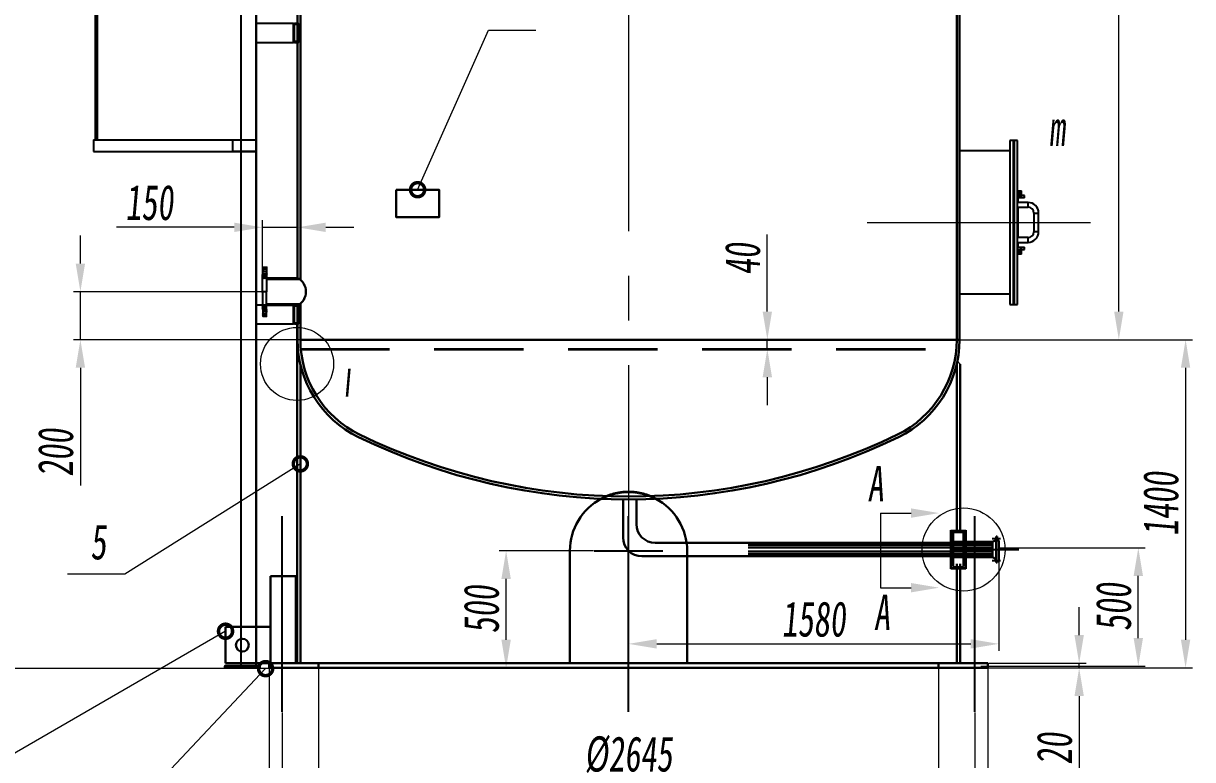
# Model space of a CAD drawing. Header units: millimetres. Extents: x 192832 to 204593, y 6413 to 23065.
# Drawn here: x 195444 to 200432, y 11967 to 15106 of the extents above; entities that cross this region are included whole.
import ezdxf

# ---------------------------------------------------------------- set-up
doc = ezdxf.new("R2010")
doc.units = ezdxf.units.MM
doc.header["$LTSCALE"] = 30
for name, pattern in [('CENTER', [50.8, 31.75, -6.35, 6.35, -6.35]), ('DASHED', [19.05, 12.7, -6.35]), ('DIVIDE2', [15.875, 6.35, -3.175, 0, -3.175, 0, -3.175])]:
    doc.linetypes.add(name, pattern=pattern)
doc.layers.get('0').update_dxf_attribs({"color": 8, "linetype": 'DIVIDE2', "lineweight": 20})
doc.layers.add('1轮廓实线层', color=7, linetype='Continuous')
doc.layers.add('3中心线层', color=1, linetype='CENTER')
for name, color, linetype, lineweight in [('4虚线层', 6, 'DASHED', 35), ('5剖面线层', 2, 'Continuous', 35), ('7标注层', 4, 'Continuous', 35), ('中心线', 1, 'CENTER', 15), ('实线', 7, 'Continuous', 30), ('标注', 3, 'Continuous', 15)]:
    doc.layers.add(name, color=color, linetype=linetype, lineweight=lineweight)
doc.styles.add('FANGSONG', font='', dxfattribs={"width": 0.67, "oblique": 5})
doc.styles.add('HC_TEXTSTYLE', font='isocp', dxfattribs={"width": 0.667, "bigfont": 'hzfs'})
doc.styles.get('FANGSONG').set_extended_font_data('SimSun')
doc.dimstyles.new('25', dxfattribs={"dimtxt": 150, "dimasz": 120, "dimexe": 30, "dimexo": 3, "dimgap": 30, "dimtad": 1, "dimdec": 0, "dimdsep": 46, "dimtxsty": 'FANGSONG', "dimcen": 35, "dimclrd": 256, "dimclre": 256, "dimclrt": 256, "dimadec": 1, "dimazin": 2, "dimtfac": 1, "dimtdec": 0, "dimtmove": 0, "dimatfit": 3, "dimldrblk": 'DOTSMALL', "dimfxl": 0, "dimlwd": 9, "dimlwe": 9, "dimarcsym": 0})
pattern_1 = [(315, (196463.51, 13961.922), (2.32754, 2.32754), [])]
pattern_2 = [(45, (196463.51, 13961.922), (-2.32754, 2.32754), [])]

# ---------------------------------------------------------------- blocks, each defined once
blk = doc.blocks.new('rtyrg')
at = {"layer": '1轮廓实线层'}
for p, q in [((177175, 12455.5), (177175, 11805.5)), ((177185, 11805.5), (177185, 12455.5)), ((177797.9, 9553.6), (177797.9, 12405)), ((177798.4, 9553.6), (177798.4, 12405)), ((177862.4, 9553.6), (177862.4, 12405)), ((177862.9, 9553.6), (177862.9, 12405)), ((178020.7, 12301.4), (177862.9, 12301.4)), ((178022.9, 12298.4), (178019.9, 12298.4)), ((178019.9, 12298.4), (178019.9, 12224.4)), ((178022.9, 12298.4), (178025.9, 12298.4)), ((178022.9, 12298.4), (178022.9, 12224.4)), ((178025.9, 12301.4), (178025.9, 12298.4)), ((178039.9, 12301.4), (178025.9, 12301.4)), ((178025.9, 12224.4), (178025.9, 12298.4)), ((178025.9, 12298.4), (178039.9, 12298.4)), ((178039.9, 12298.4), (178039.9, 12301.4)), ((178039.9, 12298.4), (178039.9, 12224.4)), ((178039.9, 12298.4), (178042.9, 12298.4)), ((178042.9, 12298.4), (178042.9, 12224.4)), ((177862.9, 12221.4), (178020.7, 12221.4)), ((178019.9, 12224.4), (178022.9, 12224.4)), ((178025.9, 12224.4), (178022.9, 12224.4)), ((178025.9, 12224.4), (178025.9, 12221.4)), ((178039.9, 12224.4), (178025.9, 12224.4)), ((178025.9, 12221.4), (178039.9, 12221.4)), ((178042.9, 12224.4), (178039.9, 12224.4)), ((178039.9, 12221.4), (178039.9, 12224.4)), ((177167.9, 11805.5), (177167.9, 11755.5)), ((177167.9, 11805.5), (177762.9, 11805.5)), ((177762.9, 11756), (177762.9, 11805.5)), ((177762.9, 11805.5), (177862.4, 11805.5)), ((177862.4, 11805.5), (177862.4, 11756)), ((177862.9, 11756), (177862.9, 11805)), ((177167.9, 11755.5), (177763.4, 11755.5)), ((177862.4, 11756), (177762.9, 11756)), ((177763.4, 11755.5), (177862.4, 11755.5)), ((177798.4, 11755), (177797.9, 11755)), ((177798.4, 11755.5), (177798.4, 11755)), ((177862.4, 11755), (177798.4, 11755)), ((177862.4, 11756), (177862.4, 11755.5)), ((177862.4, 11756), (177862.9, 11756)), ((177862.4, 11755.5), (177862.4, 11755)), ((177862.4, 11755), (177862.9, 11755)), ((177862.9, 11101.4), (177863.4, 11101.4)), ((177863.4, 11021.4), (177863.4, 11101.4)), ((178020.7, 11101.4), (177863.4, 11101.4)), ((178022.9, 11098.4), (178019.9, 11098.4)), ((178019.9, 11098.4), (178019.9, 11024.4)), ((178022.9, 11098.4), (178025.9, 11098.4)), ((178022.9, 11098.4), (178022.9, 11024.4)), ((178025.9, 11101.4), (178025.9, 11098.4)), ((178039.9, 11101.4), (178025.9, 11101.4)), ((178025.9, 11024.4), (178025.9, 11098.4)), ((178025.9, 11098.4), (178039.9, 11098.4)), ((178039.9, 11098.4), (178039.9, 11101.4)), ((178039.9, 11098.4), (178042.9, 11098.4)), ((178039.9, 11098.4), (178039.9, 11024.4)), ((178042.9, 11098.4), (178042.9, 11024.4)), ((178019.9, 11024.4), (178022.9, 11024.4)), ((178025.9, 11024.4), (178022.9, 11024.4)), ((178025.9, 11024.4), (178025.9, 11021.4)), ((178039.9, 11024.4), (178025.9, 11024.4)), ((178042.9, 11024.4), (178039.9, 11024.4)), ((178039.9, 11021.4), (178039.9, 11024.4)), ((177863.4, 11021.4), (177862.9, 11021.4)), ((177863.4, 11021.4), (178020.7, 11021.4)), ((178025.9, 11021.4), (178039.9, 11021.4)), ((177727.9, 9555.6), (177727.9, 9561.6)), ((177727.9, 9561.6), (177729.9, 9561.6)), ((177727.9, 9555.6), (177729.9, 9555.6)), ((177729.9, 9563.6), (177875.9, 9563.6)), ((177729.9, 9563.6), (177729.9, 9561.6)), ((177729.9, 9561.6), (177875.9, 9561.6)), ((177729.9, 9561.6), (177729.9, 9555.6)), ((177729.9, 9555.6), (177875.9, 9555.6)), ((177729.9, 9555.6), (177729.9, 9553.6)), ((177729.9, 9553.6), (177875.9, 9553.6)), ((177797.9, 9564.1), (177798.4, 9564.1)), ((177798.4, 9564.1), (177862.4, 9564.1)), ((177798.4, 9564.1), (177798.4, 9563.6)), ((177862.4, 9564.1), (177862.4, 9563.6)), ((177862.4, 9564.1), (177862.9, 9564.1)), ((177875.9, 9561.6), (177875.9, 9563.6)), ((177875.9, 9555.6), (177875.9, 9561.6)), ((177875.9, 9561.6), (177877.9, 9561.6)), ((177875.9, 9555.6), (177877.9, 9555.6)), ((177875.9, 9553.6), (177875.9, 9555.6)), ((177877.9, 9561.6), (177877.9, 9555.6))]:
    blk.add_line(p, q, dxfattribs=at)
for centre, radius, start, end in [((178025.9, 12298.4), 3, 90, 180), ((178039.9, 12298.4), 3, 0, 90), ((178025.9, 12224.4), 3, 180, 270), ((178039.9, 12224.4), 3, 270, 0), ((177862.4, 11805), 0.5, 0, 90), ((177862.4, 11756), 0.5, 270, 0), ((178025.9, 11098.4), 3, 90, 180), ((178039.9, 11098.4), 3, 0, 90), ((178025.9, 11024.4), 3, 180, 270), ((178039.9, 11024.4), 3, 270, 0), ((177729.9, 9561.6), 2, 90, 180), ((177729.9, 9555.6), 2, 180, 270), ((177797.4, 9564.1), 0.5, 270, 0), ((177863.4, 9564.1), 0.5, 180, 270), ((177875.9, 9561.6), 2, 0, 90), ((177875.9, 9555.6), 2, 270, 0)]:
    blk.add_arc(centre, radius, start, end, dxfattribs=at)
for points in [[(178020.7, 12301.4), (178020.2, 12300.5), (178019.9, 12299.4), (178019.9, 12298.4)], [(178019.9, 12224.4), (178019.9, 12223.3), (178020.2, 12222.3), (178020.7, 12221.4)], [(177862.9, 11755), (177862.9, 11755.6), (177862.9, 11756), (177862.9, 11756)], [(178020.7, 11101.4), (178020.2, 11100.5), (178019.9, 11099.4), (178019.9, 11098.4)]]:
    blk.add_open_spline(points, degree=3, dxfattribs=at)
for points, knots in [([(178020.7, 12301.4), (178020.8, 12301.4), (178020.9, 12301.4), (178021.1, 12301.4), (178021.3, 12301.4), (178021.5, 12301.4), (178021.7, 12301.4), (178021.9, 12301.4), (178022, 12301.4), (178022.2, 12301.4), (178022.6, 12301.4), (178023.1, 12301.4), (178023.8, 12301.4), (178024.4, 12301.4), (178024.9, 12301.4), (178025.4, 12301.4), (178025.7, 12301.4), (178025.9, 12301.4)], [0, 0, 0, 0, 0.032206, 0.064234, 0.096071, 0.127707, 0.15913, 0.190329, 0.221295, 0.252019, 0.282496, 0.412088, 0.542516, 0.656119, 0.778473, 0.890171, 1, 1, 1, 1]), ([(178025.9, 12221.4), (178025.7, 12221.4), (178025.4, 12221.4), (178024.9, 12221.4), (178024.4, 12221.4), (178023.8, 12221.4), (178023.1, 12221.4), (178022.5, 12221.4), (178022.1, 12221.4), (178021.7, 12221.4), (178021.4, 12221.4), (178021, 12221.4), (178020.8, 12221.4), (178020.7, 12221.4)], [0, 0, 0, 0, 0.109834, 0.221538, 0.343891, 0.457505, 0.587933, 0.717538, 0.772568, 0.828385, 0.884937, 0.942164, 1, 1, 1, 1]), ([(177762.9, 11756), (177762.9, 11755.9), (177762.9, 11755.9), (177763, 11755.7), (177763, 11755.7), (177763.2, 11755.6), (177763.3, 11755.5), (177763.4, 11755.5)], [0, 0, 0, 0, 0.25, 0.25, 0.5, 0.5, 1, 1, 1, 1]), ([(177797.9, 11755), (177797.9, 11755.1), (177797.9, 11755.1), (177797.9, 11755.2), (177797.8, 11755.3), (177797.8, 11755.4), (177797.7, 11755.5), (177797.6, 11755.5), (177797.6, 11755.5), (177797.5, 11755.5)], [0, 0, 0, 0, 0.1311763, 0.225308, 0.4657261, 0.5991569, 0.7294623, 0.8600787, 1, 1, 1, 1]), ([(178020.7, 11101.4), (178020.8, 11101.4), (178020.9, 11101.4), (178021.1, 11101.4), (178021.3, 11101.4), (178021.5, 11101.4), (178021.7, 11101.4), (178021.9, 11101.4), (178022, 11101.4), (178022.2, 11101.4), (178022.6, 11101.4), (178023.1, 11101.4), (178023.8, 11101.4), (178024.4, 11101.4), (178024.9, 11101.4), (178025.4, 11101.4), (178025.7, 11101.4), (178025.9, 11101.4)], [0, 0, 0, 0, 0.032206, 0.064234, 0.096071, 0.127707, 0.15913, 0.190329, 0.221295, 0.252019, 0.282496, 0.412088, 0.542516, 0.656119, 0.778473, 0.890171, 1, 1, 1, 1]), ([(178019.9, 11024.4), (178019.9, 11024.3), (178019.9, 11024.2), (178019.9, 11023.9), (178019.9, 11023.7), (178020, 11023.5), (178020, 11023.3), (178020, 11023.1), (178020.1, 11022.8), (178020.2, 11022.5), (178020.3, 11022.1), (178020.5, 11021.7), (178020.6, 11021.5), (178020.7, 11021.4)], [0, 0, 0, 0, 0.071662, 0.143081, 0.214356, 0.285588, 0.356877, 0.428324, 0.500029, 0.625259, 0.749971, 0.874705, 1, 1, 1, 1]), ([(178025.9, 11021.4), (178025.7, 11021.4), (178025.4, 11021.4), (178024.9, 11021.4), (178024.4, 11021.4), (178023.8, 11021.4), (178023.1, 11021.4), (178022.5, 11021.4), (178022.1, 11021.4), (178021.7, 11021.4), (178021.4, 11021.4), (178021, 11021.4), (178020.8, 11021.4), (178020.7, 11021.4)], [0, 0, 0, 0, 0.109834, 0.221538, 0.343891, 0.457505, 0.587933, 0.717538, 0.772568, 0.828385, 0.884937, 0.942164, 1, 1, 1, 1])]:
    blk.add_open_spline(points, degree=3, knots=knots, dxfattribs=at)
blk = doc.blocks.new('*D526')
at = {"layer": '7标注层', "lineweight": 9, "transparency": 16777216}
for p, q in [((199340.5, 21057.3), (200147, 21057.3)), ((200117, 13877.3), (200117, 20937.3)), ((199340.5, 13757.3), (200147, 13757.3))]:
    blk.add_line(p, q, dxfattribs=at)
at = {"layer": '7标注层', "transparency": 16777216}
for points in [[(200137, 20937.3), (200097, 20937.3), (200117, 21057.3)], [(200097, 13877.3), (200137, 13877.3), (200117, 13757.3)]]:
    blk.add_solid(points, dxfattribs=at)
at = {"layer": 'Defpoints', "color": 0, "transparency": 16777216}
for p in [(199337.5, 21057.3), (200117, 21057.3), (199337.5, 13757.3)]:
    blk.add_point(p, dxfattribs=at)
at = {"layer": '7标注层', "lineweight": 9, "transparency": 16777216, "insert": (200012, 17407.3), "char_height": 150, "attachment_point": 5, "rotation": 90, "style": 'FANGSONG', "bg_fill": 3, "box_fill_scale": 1.1, "bg_fill_color": 256, "bg_fill_true_color": 13158600, "bg_fill_transparency": 0}
blk.add_mtext('7300', dxfattribs=at)
blk = doc.blocks.new('_DotSmall')
at = {"color": 0, "linetype": 'ByBlock', "const_width": 0.5}
blk.add_lwpolyline([(-0.0625, 0, 1), (0.0625, 0, 1)], format="xyb", close=True, dxfattribs=at)
blk = doc.blocks.new('*D527')
at = {"layer": '7标注层', "lineweight": 9, "transparency": 16777216}
for p, q in [((196703, 12354.3), (196703, 11852.4)), ((199348, 12354.3), (199348, 11852.4)), ((196823, 11882.4), (199228, 11882.4))]:
    blk.add_line(p, q, dxfattribs=at)
at = {"layer": '7标注层', "transparency": 16777216}
for points in [[(196823, 11902.4), (196823, 11862.4), (196703, 11882.4)], [(199228, 11862.4), (199228, 11902.4), (199348, 11882.4)]]:
    blk.add_solid(points, dxfattribs=at)
at = {"layer": 'Defpoints', "color": 0, "transparency": 16777216}
for p in [(196703, 12357.3), (199348, 12357.3), (199348, 11882.4)]:
    blk.add_point(p, dxfattribs=at)
at = {"layer": '7标注层', "lineweight": 9, "transparency": 16777216, "insert": (198025.5, 11987.4), "char_height": 150, "attachment_point": 5, "style": 'FANGSONG', "bg_fill": 3, "box_fill_scale": 1.1, "bg_fill_color": 256, "bg_fill_true_color": 13158600, "bg_fill_transparency": 0}
blk.add_mtext('%%c2645{}{{\\H0.7x;}{}}', dxfattribs=at)
blk = doc.blocks.new('*D528')
at = {"layer": '7标注层', "lineweight": 9, "transparency": 16777216}
for p, q in [((197875.8, 12857.3), (197473.3, 12857.3)), ((197503.3, 12477.3), (197503.3, 12737.3)), ((197727.3, 12357.3), (197473.3, 12357.3))]:
    blk.add_line(p, q, dxfattribs=at)
at = {"layer": '7标注层', "transparency": 16777216}
for points in [[(197523.3, 12737.3), (197483.3, 12737.3), (197503.3, 12857.3)], [(197483.3, 12477.3), (197523.3, 12477.3), (197503.3, 12357.3)]]:
    blk.add_solid(points, dxfattribs=at)
at = {"layer": 'Defpoints', "color": 0, "transparency": 16777216}
for p in [(197503.3, 12857.3), (197878.8, 12857.3), (197730.3, 12357.3)]:
    blk.add_point(p, dxfattribs=at)
at = {"layer": '7标注层', "lineweight": 9, "transparency": 16777216, "insert": (197398.3, 12607.3), "char_height": 150, "attachment_point": 5, "rotation": 90, "style": 'FANGSONG', "bg_fill": 3, "box_fill_scale": 1.1, "bg_fill_color": 256, "bg_fill_true_color": 13158600, "bg_fill_transparency": 0}
blk.add_mtext('500', dxfattribs=at)
blk = doc.blocks.new('*D529')
at = {"layer": '7标注层', "lineweight": 9, "transparency": 16777216}
for p, q in [((199605.5, 12836.9), (199605.5, 12430.1)), ((198025.5, 12680.2), (198025.5, 12430.1)), ((198145.5, 12460.1), (199485.5, 12460.1))]:
    blk.add_line(p, q, dxfattribs=at)
at = {"layer": '7标注层', "transparency": 16777216}
for points in [[(198145.5, 12480.1), (198145.5, 12440.1), (198025.5, 12460.1)], [(199485.5, 12440.1), (199485.5, 12480.1), (199605.5, 12460.1)]]:
    blk.add_solid(points, dxfattribs=at)
at = {"layer": 'Defpoints', "color": 0, "transparency": 16777216}
for p in [(199605.5, 12839.9), (198025.5, 12683.2), (199605.5, 12460.1)]:
    blk.add_point(p, dxfattribs=at)
at = {"layer": '7标注层', "lineweight": 9, "transparency": 16777216, "insert": (198815.5, 12565.1), "char_height": 150, "attachment_point": 5, "style": 'FANGSONG', "bg_fill": 3, "box_fill_scale": 1.1, "bg_fill_color": 256, "bg_fill_true_color": 13158600, "bg_fill_transparency": 0}
blk.add_mtext('1580', dxfattribs=at)
blk = doc.blocks.new('*D530')
at = {"layer": '7标注层', "lineweight": 9, "transparency": 16777216}
for p, q in [((199947.8, 12497.3), (199947.8, 12617.3)), ((199561, 12377.3), (199977.8, 12377.3)), ((199947.8, 12357.3), (199947.8, 12377.3)), ((199561, 12357.3), (199977.8, 12357.3)), ((199947.8, 12237.3), (199947.8, 11908.9))]:
    blk.add_line(p, q, dxfattribs=at)
at = {"layer": '7标注层', "transparency": 16777216}
for points in [[(199927.8, 12497.3), (199967.8, 12497.3), (199947.8, 12377.3)], [(199967.8, 12237.3), (199927.8, 12237.3), (199947.8, 12357.3)]]:
    blk.add_solid(points, dxfattribs=at)
at = {"layer": 'Defpoints', "color": 0, "transparency": 16777216}
for p in [(199558, 12377.3), (199947.8, 12377.3), (199558, 12357.3)]:
    blk.add_point(p, dxfattribs=at)
at = {"layer": '7标注层', "lineweight": 9, "transparency": 16777216, "insert": (199842.8, 12013.1), "char_height": 150, "attachment_point": 5, "rotation": 90, "style": 'FANGSONG', "bg_fill": 3, "box_fill_scale": 1.1, "bg_fill_color": 256, "bg_fill_true_color": 13158600, "bg_fill_transparency": 0}
blk.add_mtext('20', dxfattribs=at)
blk = doc.blocks.new('*D531')
at = {"layer": '7标注层', "lineweight": 9, "transparency": 16777216}
for p, q in [((196493, 12354.3), (196493, 10948.7)), ((199558, 12354.3), (199558, 10948.7)), ((196613, 10978.7), (199438, 10978.7))]:
    blk.add_line(p, q, dxfattribs=at)
at = {"layer": '7标注层', "transparency": 16777216}
for points in [[(196613, 10998.7), (196613, 10958.7), (196493, 10978.7)], [(199438, 10958.7), (199438, 10998.7), (199558, 10978.7)]]:
    blk.add_solid(points, dxfattribs=at)
at = {"layer": 'Defpoints', "color": 0, "transparency": 16777216}
for p in [(196493, 12357.3), (199558, 12357.3), (199558, 10978.7)]:
    blk.add_point(p, dxfattribs=at)
at = {"layer": '7标注层', "lineweight": 9, "transparency": 16777216, "insert": (198025.5, 11083.7), "char_height": 150, "attachment_point": 5, "style": 'FANGSONG', "bg_fill": 3, "box_fill_scale": 1.1, "bg_fill_color": 256, "bg_fill_true_color": 13158600, "bg_fill_transparency": 0}
blk.add_mtext('%%c3065{}{{\\H0.7x;}{}}', dxfattribs=at)
blk = doc.blocks.new('*D532')
at = {"layer": '7标注层', "lineweight": 9, "transparency": 16777216}
for p, q in [((196548, 12167.8), (196548, 11256.3)), ((199503, 12167.8), (199503, 11256.3)), ((199383, 11286.3), (196668, 11286.3))]:
    blk.add_line(p, q, dxfattribs=at)
at = {"layer": '7标注层', "transparency": 16777216}
for points in [[(196668, 11306.3), (196668, 11266.3), (196548, 11286.3)], [(199383, 11266.3), (199383, 11306.3), (199503, 11286.3)]]:
    blk.add_solid(points, dxfattribs=at)
at = {"layer": 'Defpoints', "color": 0, "transparency": 16777216}
for p in [(196548, 12170.8), (199503, 12170.8), (196548, 11286.3)]:
    blk.add_point(p, dxfattribs=at)
at = {"layer": '7标注层', "lineweight": 9, "transparency": 16777216, "insert": (198025.5, 11391.3), "char_height": 150, "attachment_point": 5, "style": 'FANGSONG', "bg_fill": 3, "box_fill_scale": 1.1, "bg_fill_color": 256, "bg_fill_true_color": 13158600, "bg_fill_transparency": 0}
blk.add_mtext('%%c2955{}{{\\H0.7x;}{}}', dxfattribs=at)
blk = doc.blocks.new('*D533')
at = {"layer": '7标注层', "lineweight": 9, "transparency": 16777216}
for p, q in [((199607.6, 12870.1), (200230, 12870.1)), ((200200, 12485.1), (200200, 12750.1)), ((199528.5, 12365.1), (200230, 12365.1))]:
    blk.add_line(p, q, dxfattribs=at)
at = {"layer": '7标注层', "transparency": 16777216}
for points in [[(200220, 12750.1), (200180, 12750.1), (200200, 12870.1)], [(200180, 12485.1), (200220, 12485.1), (200200, 12365.1)]]:
    blk.add_solid(points, dxfattribs=at)
at = {"layer": 'Defpoints', "color": 0, "transparency": 16777216}
for p in [(199604.6, 12870.1), (200200, 12870.1), (199525.5, 12365.1)]:
    blk.add_point(p, dxfattribs=at)
at = {"layer": '7标注层', "lineweight": 9, "transparency": 16777216, "insert": (200095, 12617.6), "char_height": 150, "attachment_point": 5, "rotation": 90, "style": 'FANGSONG', "bg_fill": 3, "box_fill_scale": 1.1, "bg_fill_color": 256, "bg_fill_true_color": 13158600, "bg_fill_transparency": 0}
blk.add_mtext('500{}{{\\H0.7x;}{}}', dxfattribs=at)
blk = doc.blocks.new('*D534')
at = {"layer": '7标注层', "lineweight": 9, "transparency": 16777216}
for p, q in [((196577.4, 22567.9), (195152, 22567.9)), ((195182, 22447.9), (195182, 12474.5)), ((196577.4, 12354.5), (195152, 12354.5))]:
    blk.add_line(p, q, dxfattribs=at)
at = {"layer": '7标注层', "transparency": 16777216}
for points in [[(195202, 22447.9), (195162, 22447.9), (195182, 22567.9)], [(195162, 12474.5), (195202, 12474.5), (195182, 12354.5)]]:
    blk.add_solid(points, dxfattribs=at)
at = {"layer": 'Defpoints', "color": 0, "transparency": 16777216}
for p in [(196580.4, 22567.9), (195182, 12354.5), (196580.4, 12354.5)]:
    blk.add_point(p, dxfattribs=at)
at = {"layer": '7标注层', "lineweight": 9, "transparency": 16777216, "insert": (195077, 17461.2), "char_height": 150, "attachment_point": 5, "rotation": 90, "style": 'FANGSONG', "bg_fill": 3, "box_fill_scale": 1.1, "bg_fill_color": 256, "bg_fill_true_color": 13158600, "bg_fill_transparency": 0}
blk.add_mtext('10213', dxfattribs=at)
blk = doc.blocks.new('*D536')
at = {"layer": '7标注层', "lineweight": 9, "transparency": 16777216}
for p, q in [((195687.2, 14081.9), (195687.2, 14201.9)), ((196481.5, 13961.9), (195657.2, 13961.9)), ((195687.2, 13757.3), (195687.2, 13961.9)), ((196646.7, 13757.3), (195657.2, 13757.3)), ((195687.2, 13637.3), (195687.2, 13135.4))]:
    blk.add_line(p, q, dxfattribs=at)
at = {"layer": '7标注层', "transparency": 16777216}
for points in [[(195667.2, 14081.9), (195707.2, 14081.9), (195687.2, 13961.9)], [(195707.2, 13637.3), (195667.2, 13637.3), (195687.2, 13757.3)]]:
    blk.add_solid(points, dxfattribs=at)
at = {"layer": 'Defpoints', "color": 0, "transparency": 16777216}
for p in [(195687.2, 13961.9), (196484.5, 13961.9), (196649.7, 13757.3)]:
    blk.add_point(p, dxfattribs=at)
at = {"layer": '7标注层', "lineweight": 9, "transparency": 16777216, "insert": (195582.2, 13275.4), "char_height": 150, "attachment_point": 5, "rotation": 90, "style": 'FANGSONG', "bg_fill": 3, "box_fill_scale": 1.1, "bg_fill_color": 256, "bg_fill_true_color": 13158600, "bg_fill_transparency": 0}
blk.add_mtext('200{}{{\\H0.7x;}{}}', dxfattribs=at)
blk = doc.blocks.new('*D537')
at = {"layer": '7标注层', "lineweight": 9, "transparency": 16777216}
for p, q in [((196463.5, 14038.9), (196463.5, 14266.4)), ((196613.8, 14038.9), (196613.8, 14266.4)), ((196343.5, 14236.4), (195841.6, 14236.4)), ((196463.5, 14236.4), (196613.8, 14236.4)), ((196733.8, 14236.4), (196853.8, 14236.4))]:
    blk.add_line(p, q, dxfattribs=at)
at = {"layer": '7标注层', "transparency": 16777216}
for points in [[(196343.5, 14216.4), (196343.5, 14256.4), (196463.5, 14236.4)], [(196733.8, 14256.4), (196733.8, 14216.4), (196613.8, 14236.4)]]:
    blk.add_solid(points, dxfattribs=at)
at = {"layer": 'Defpoints', "color": 0, "transparency": 16777216}
for p in [(196613.8, 14236.4), (196463.5, 14035.9), (196613.8, 14035.9)]:
    blk.add_point(p, dxfattribs=at)
at = {"layer": '7标注层', "lineweight": 9, "transparency": 16777216, "insert": (195981.6, 14341.4), "char_height": 150, "attachment_point": 5, "style": 'FANGSONG', "bg_fill": 3, "box_fill_scale": 1.1, "bg_fill_color": 256, "bg_fill_true_color": 13158600, "bg_fill_transparency": 0}
blk.add_mtext('150', dxfattribs=at)
blk = doc.blocks.new('*D538')
at = {"layer": '7标注层', "lineweight": 9, "transparency": 16777216}
for p, q in [((199282.6, 13757.3), (200431.7, 13757.3)), ((200401.7, 13637.3), (200401.7, 12477.3)), ((199532.4, 12357.3), (200431.7, 12357.3))]:
    blk.add_line(p, q, dxfattribs=at)
at = {"layer": '7标注层', "transparency": 16777216}
for points in [[(200421.7, 13637.3), (200381.7, 13637.3), (200401.7, 13757.3)], [(200381.7, 12477.3), (200421.7, 12477.3), (200401.7, 12357.3)]]:
    blk.add_solid(points, dxfattribs=at)
at = {"layer": 'Defpoints', "color": 0, "transparency": 16777216}
for p in [(199279.6, 13757.3), (199529.4, 12357.3), (200401.7, 12357.3)]:
    blk.add_point(p, dxfattribs=at)
at = {"layer": '7标注层', "lineweight": 9, "transparency": 16777216, "insert": (200296.7, 13057.3), "char_height": 150, "attachment_point": 5, "rotation": 90, "style": 'FANGSONG', "bg_fill": 3, "box_fill_scale": 1.1, "bg_fill_color": 256, "bg_fill_true_color": 13158600, "bg_fill_transparency": 0}
blk.add_mtext('1400', dxfattribs=at)
blk = doc.blocks.new('*D541')
at = {"layer": '7标注层', "lineweight": 9, "transparency": 16777216}
for p, q in [((198617.5, 13877.3), (198617.5, 14205.7)), ((198692.1, 13757.3), (198587.5, 13757.3)), ((198692.1, 13717.3), (198587.5, 13717.3)), ((198617.5, 13717.3), (198617.5, 13757.3)), ((198617.5, 13597.3), (198617.5, 13477.3))]:
    blk.add_line(p, q, dxfattribs=at)
at = {"layer": '7标注层', "transparency": 16777216}
for points in [[(198597.5, 13877.3), (198637.5, 13877.3), (198617.5, 13757.3)], [(198637.5, 13597.3), (198597.5, 13597.3), (198617.5, 13717.3)]]:
    blk.add_solid(points, dxfattribs=at)
at = {"layer": 'Defpoints', "color": 0, "transparency": 16777216}
for p in [(198617.5, 13757.3), (198695.1, 13757.3), (198695.1, 13717.3)]:
    blk.add_point(p, dxfattribs=at)
at = {"layer": '7标注层', "lineweight": 9, "transparency": 16777216, "insert": (198512.5, 14101.5), "char_height": 150, "attachment_point": 5, "rotation": 90, "style": 'FANGSONG', "bg_fill": 3, "box_fill_scale": 1.1, "bg_fill_color": 256, "bg_fill_true_color": 13158600, "bg_fill_transparency": 0}
blk.add_mtext('40', dxfattribs=at)

msp = doc.modelspace()

# ---------------------------------------------------------------- hatches: boundary and pattern name
at = {"layer": '5剖面线层'}
h = msp.add_hatch(dxfattribs=at)
h.set_pattern_fill('ANSI31', color=256, scale=1.036735, angle=270, style=0)
h.set_pattern_definition(pattern_1)
h.paths.add_polyline_path([(196465.5, 14055.9), (196465.5, 14066.9), (196481.5, 14066.9), (196481.5, 14055.9)])
h = msp.add_hatch(dxfattribs=at)
h.set_pattern_fill('ANSI31', color=256, scale=1.036735, angle=270, style=0)
h.set_pattern_definition(pattern_1)
h.paths.add_polyline_path([(196463.5, 14019.9), (196463.5, 14035.9), (196465.5, 14035.9), (196465.5, 14037.9), (196481.5, 14037.9), (196481.5, 14019.9)])
h = msp.add_hatch(dxfattribs=at)
h.set_pattern_fill('ANSI31', color=256, scale=1.036735, angle=90, style=0)
h.set_pattern_definition(pattern_2)
h.paths.add_polyline_path([(196463.5, 13903.9), (196463.5, 13887.9), (196465.5, 13887.9), (196465.5, 13885.9), (196481.5, 13885.9), (196481.5, 13903.9)])
h = msp.add_hatch(dxfattribs=at)
h.set_pattern_fill('ANSI31', color=256, scale=1.036735, angle=90, style=0)
h.set_pattern_definition(pattern_2)
h.paths.add_polyline_path([(196465.5, 13867.9), (196465.5, 13856.9), (196481.5, 13856.9), (196481.5, 13867.9)])

# ---------------------------------------------------------------- linework, layer by layer
at = {"layer": '1轮廓实线层'}
for p, q in [((199666.5, 14607.3), (199652.5, 14607.3)), ((199652.5, 14607.3), (199652.5, 13907.3)), ((199670.5, 14607.3), (199666.5, 14607.3)), ((199666.5, 14607.3), (199666.5, 13907.3)), ((199684.5, 14607.3), (199670.5, 14607.3)), ((199670.5, 14607.3), (199670.5, 13907.3)), ((199684.5, 13907.3), (199684.5, 14607.3)), ((199652.5, 14562.3), (199437.5, 14562.3)), ((199684.5, 14392.3), (199691.3, 14392.3)), ((199684.5, 14377.3), (199691.3, 14377.3)), ((199684.5, 14372.3), (199699.5, 14372.3)), ((199691.3, 14392.3), (199691.3, 14377.3)), ((199691.3, 14392.3), (199701.5, 14392.3)), ((199691.3, 14377.3), (199701.5, 14377.3)), ((199699.5, 14372.3), (199699.5, 14362.3)), ((199714.5, 14372.3), (199699.5, 14372.3)), ((199701.5, 14377.3), (199701.5, 14392.3)), ((199714.5, 14362.3), (199714.5, 14372.3)), ((199699.5, 14362.3), (199684.5, 14362.3)), ((199729.5, 14342.3), (199684.5, 14342.3)), ((199684.5, 14322.3), (199729.5, 14322.3)), ((199687.7, 14342.3), (199687.7, 14362.3)), ((199687.7, 14192.3), (199687.7, 14322.3)), ((199714.5, 14362.3), (199699.5, 14362.3)), ((199729.5, 14322.3), (199729.5, 14342.3)), ((199754.5, 14297.3), (199754.5, 14217.3)), ((199754.5, 14297.3), (199774.5, 14297.3)), ((199774.5, 14217.3), (199774.5, 14297.3)), ((199774.5, 14217.3), (199754.5, 14217.3)), ((199729.5, 14192.3), (199684.5, 14192.3)), ((199684.5, 14172.3), (199729.5, 14172.3)), ((199687.7, 14152.3), (199687.7, 14172.3)), ((199729.5, 14172.3), (199729.5, 14192.3)), ((199684.5, 14152.3), (199699.5, 14152.3)), ((199684.5, 14142.3), (199699.5, 14142.3)), ((199691.3, 14137.3), (199684.5, 14137.3)), ((199691.3, 14122.3), (199684.5, 14122.3)), ((199691.3, 14137.3), (199691.3, 14122.3)), ((199701.5, 14137.3), (199691.3, 14137.3)), ((199699.5, 14152.3), (199699.5, 14142.3)), ((199699.5, 14152.3), (199714.5, 14152.3)), ((199699.5, 14142.3), (199714.5, 14142.3)), ((199701.5, 14122.3), (199701.5, 14137.3)), ((199714.5, 14142.3), (199714.5, 14152.3)), ((199437.5, 13952.3), (199652.5, 13952.3)), ((199652.5, 13907.3), (199666.5, 13907.3)), ((199666.5, 13907.3), (199670.5, 13907.3)), ((199670.5, 13907.3), (199684.5, 13907.3))]:
    msp.add_line(p, q, dxfattribs=at)
for points in [[(196463.5, 13961.9), (196463.5, 14035.9), (196465.5, 14035.9), (196465.5, 14066.9), (196481.5, 14066.9), (196481.5, 13961.9)], [(196463.5, 13961.9), (196463.5, 13887.9), (196465.5, 13887.9), (196465.5, 13856.9), (196481.5, 13856.9), (196481.5, 13961.9)]]:
    msp.add_lwpolyline(points, dxfattribs=at)
for points in [[(196465.5, 14055.9), (196465.5, 14066.9), (196481.5, 14066.9), (196481.5, 14055.9)], [(196463.5, 14019.9), (196463.5, 14035.9), (196465.5, 14035.9), (196465.5, 14037.9), (196481.5, 14037.9), (196481.5, 14019.9)], [(196463.5, 13903.9), (196463.5, 13887.9), (196465.5, 13887.9), (196465.5, 13885.9), (196481.5, 13885.9), (196481.5, 13903.9)], [(196465.5, 13867.9), (196465.5, 13856.9), (196481.5, 13856.9), (196481.5, 13867.9)]]:
    msp.add_lwpolyline(points, close=True, dxfattribs=at)
for centre, radius, start, end in [((199729.5, 14297.3), 45, 0, 90), ((199729.5, 14297.3), 25, 0, 90), ((199729.5, 14217.3), 45, 270, 0), ((199729.5, 14217.3), 25, 270, 0)]:
    msp.add_arc(centre, radius, start, end, dxfattribs=at)
msp.add_open_spline([(199701.5, 14122.3), (199701.5, 14122.3), (199701.5, 14122.3), (199701.5, 14122.3), (199701.5, 14122.3), (199701.4, 14122.3), (199701.4, 14122.3), (199701.3, 14122.3), (199701.3, 14122.3), (199701.2, 14122.3), (199701.1, 14122.3), (199701, 14122.3), (199700.9, 14122.3), (199700.6, 14122.3), (199699.9, 14122.3), (199698.7, 14122.3), (199697.2, 14122.3), (199695.8, 14122.3), (199694.7, 14122.3), (199694.1, 14122.3), (199693.4, 14122.3), (199692.7, 14122.3), (199692, 14122.3), (199691.5, 14122.3), (199691.3, 14122.3)], degree=3, knots=[0, 0, 0, 0, 0.021958, 0.043884, 0.065784, 0.087666, 0.109534, 0.131398, 0.153261, 0.175132, 0.197016, 0.21892, 0.240851, 0.262815, 0.391419, 0.520042, 0.643501, 0.766978, 0.805867, 0.844687, 0.883475, 0.922265, 0.961095, 1, 1, 1, 1], dxfattribs=at)
at = {"layer": '3中心线层'}
for p, q in [((196485.5, 14046.9), (196462.5, 14046.9)), ((196484.5, 13961.9), (196460.5, 13961.9)), ((196485.5, 13876.9), (196462.5, 13876.9)), ((196548, 12170.8), (196548, 13004)), ((198025.5, 12170.8), (198025.5, 13004)), ((199503, 12170.8), (199503, 13004)), ((197878.8, 12857.3), (198172.2, 12857.3))]:
    msp.add_line(p, q, dxfattribs=at)
at = {"layer": '4虚线层'}
msp.add_line((196625.5, 13717.3), (199437.5, 13717.3), dxfattribs=at)
msp.add_arc((198025.5, 12857.3), 250, 62.4208, 117.5792, dxfattribs=at)
at = {"layer": '7标注层', "lineweight": 9}
msp.add_line((199100.2, 13017.8), (199230.9, 13017.8), dxfattribs=at)
at = {"layer": '中心线', "lineweight": 9}
for p, q in [((198025.5, 22792.3), (198025.5, 12683.2)), ((199043.7, 14257.3), (200041.2, 14257.3))]:
    msp.add_line(p, q, dxfattribs=at)
at = {"layer": '实线'}
for p, q in [((199425.5, 21142.4), (199425.5, 13757.3)), ((199437.5, 21142.4), (199437.5, 13757.3)), ((196613.5, 20785.6), (196613.5, 14019.9)), ((196625.5, 20793.6), (196625.5, 14012.2)), ((196481.5, 14019.9), (196613.5, 14019.9)), ((196481.5, 14014.9), (196621.9, 14014.9)), ((196481.5, 13908.9), (196621.9, 13908.9)), ((196481.5, 13903.9), (196613.5, 13903.9)), ((196613.5, 13903.9), (196613.5, 13757.3)), ((196625.5, 13911.6), (196625.5, 13757.3)), ((196611.5, 13825.1), (196611.5, 12377.3)), ((196625.5, 13757.3), (199437.5, 13757.3)), ((196625.5, 13652.7), (196625.5, 12377.3)), ((199425.5, 13652.7), (199425.5, 12944.4)), ((199439.5, 13652.7), (199439.5, 12944.4)), ((198002.1, 12913.9), (198002.1, 13076.5)), ((198059.1, 12970.9), (198059.1, 13076.6)), ((199400.5, 12944.4), (199400.5, 12780.3)), ((199410.5, 12934.4), (199410.5, 12790.3)), ((199454.5, 12934.4), (199454.5, 12790.3)), ((199464.5, 12944.4), (199464.5, 12780.3)), ((198139.1, 12890.9), (199578, 12890.9)), ((197775.5, 12857.3), (197775.5, 12377.3)), ((198082.1, 12833.9), (199578, 12833.9)), ((198275.5, 12857.3), (198275.5, 12377.3)), ((199425.5, 12800.7), (199425.5, 12377.3)), ((199439.5, 12800.7), (199439.5, 12377.3)), ((196498.6, 12377.3), (196498.6, 12748.7)), ((196498.6, 12748.7), (196606.9, 12748.7)), ((196606.9, 12377.3), (196606.9, 12748.7)), ((196306.5, 12532.1), (196306.5, 12377.3)), ((196306.5, 12532.1), (196498.6, 12532.1)), ((196306.5, 12377.3), (196606.9, 12377.3)), ((196493, 12377.3), (199558, 12377.3)), ((196493, 12377.3), (196493, 12357.3)), ((196703, 12377.3), (196703, 12357.3)), ((196703, 12377.3), (196703, 12357.3)), ((199348, 12377.3), (199348, 12357.3)), ((199558, 12377.3), (199558, 12357.3)), ((196493, 12357.3), (199558, 12357.3))]:
    msp.add_line(p, q, dxfattribs=at)
msp.add_lwpolyline([(197034.5, 14396.8), (197217, 14396.8), (197217, 14279.5), (197034.5, 14279.5)], close=True, dxfattribs=at)
msp.add_circle((196378.2, 12454.7), 27.5, dxfattribs=at)
for centre, radius, start, end in [((196584.7, 13961.9), 64.8, 296.4032, 63.5968), ((197075.5, 13757.3), 462, 180, 244.0426), ((197075.5, 13757.3), 450, 180, 244.0426), ((198975.5, 13757.3), 450, 295.9574, 0), ((198975.5, 13757.3), 462, 295.9574, 0), ((198025.5, 15708.8), 2632.4, 244.0426, 295.9574), ((198025.5, 15708.8), 2620.4, 244.0426, 295.9574), ((198025.5, 12857.3), 250, 117.5792, 180), ((198025.5, 12857.3), 250, 0, 62.4208), ((198139.1, 12970.9), 80, 180, 270), ((198082.1, 12913.9), 80, 180, 270)]:
    msp.add_arc(centre, radius, start, end, dxfattribs=at)

# ---------------------------------------------------------------- block references
msp.add_blockref('rtyrg', (18575, 2803.7), dxfattribs=at)

# ---------------------------------------------------------------- texts
at = {"style": 'HC_TEXTSTYLE'}
msp.add_text('HC_SUPERPART', height=0.001, rotation=270, dxfattribs=at).set_placement((196463.5, 13961.9))
at = {"layer": '标注', "color": 6, "lineweight": 20, "ltscale": 3, "insert": (196769.6, 13633.9), "char_height": 120, "attachment_point": 1, "style": 'FANGSONG'}
msp.add_mtext('Ⅰ', dxfattribs=at)

# ---------------------------------------------------------------- leaders
at = {"layer": '7标注层', "lineweight": 9}
msp.add_leader([(197125.7, 14396.8), (197428.4, 15076.7), (197630.2, 15076.7)], dimstyle='25', override={"dimgap": 30, "dimtad": 0}, dxfattribs=at)

# ---------------------------------------------------------------- next in the draw order: texts
at = {"layer": '7标注层', "lineweight": 9, "insert": (199079.8, 13143.1), "char_height": 150, "attachment_point": 5, "style": 'FANGSONG', "bg_fill": 3, "box_fill_scale": 1.1, "bg_fill_color": 256, "bg_fill_true_color": 13158600, "bg_fill_transparency": 0}
msp.add_mtext('A', dxfattribs=at)

# ---------------------------------------------------------------- next in the draw order: dimensions: what is measured, and where the dimension line sits
at = {"layer": '7标注层', "lineweight": 9}
for base, p1, p2, picture, middle in [((200117, 21057.3), (199337.5, 13757.3), (199337.5, 21057.3), '*D526', (200012, 17407.3)), ((198617.5, 13757.3), (198695.1, 13717.3), (198695.1, 13757.3), '*D541', (198512.5, 14101.5))]:
    dim = msp.add_linear_dim(base=base, p1=p1, p2=p2, angle=90, dimstyle='25', dxfattribs=at)
    dim.commit()
    dim.dimension.update_dxf_attribs({"geometry": picture, "text_midpoint": middle})
dim = msp.add_linear_dim(base=(199605.5, 12460.1), p1=(198025.5, 12683.2), p2=(199605.5, 12839.9), dimstyle='25', dxfattribs=at)
dim.commit()
dim.dimension.update_dxf_attribs({"geometry": '*D529', "text_midpoint": (198815.5, 12460.1), "dimtype": 160})
dim = msp.add_linear_dim(base=(199348, 11882.4), p1=(196703, 12357.3), p2=(199348, 12357.3), text='%%c<>{}{{\\H0.7x;}{}}', dimstyle='25', dxfattribs=at)
dim.commit()
dim.dimension.update_dxf_attribs({"geometry": '*D527', "text_midpoint": (198025.5, 11987.4)})

# ---------------------------------------------------------------- next in the draw order: linework, layer by layer
for p, q in [((199100.2, 13017.8), (199100.2, 12699.6)), ((199100.2, 12699.6), (199230.9, 12699.6))]:
    msp.add_line(p, q, dxfattribs=at)

# ---------------------------------------------------------------- next in the draw order: texts
at = {"layer": '7标注层', "lineweight": 9, "insert": (199853, 14658.8), "char_height": 150, "attachment_point": 5, "style": 'FANGSONG', "bg_fill": 3, "box_fill_scale": 1.1, "bg_fill_color": 256, "bg_fill_true_color": 13158600, "bg_fill_transparency": 0}
msp.add_mtext('m', dxfattribs=at)

# ---------------------------------------------------------------- next in the draw order: dimensions: what is measured, and where the dimension line sits
at = {"layer": '7标注层', "lineweight": 9}
dim = msp.add_linear_dim(base=(197503.3, 12857.3), p1=(197730.3, 12357.3), p2=(197878.8, 12857.3), angle=90, dimstyle='25', dxfattribs=at)
dim.commit()
dim.dimension.update_dxf_attribs({"geometry": '*D528', "text_midpoint": (197398.3, 12607.3)})
dim = msp.add_linear_dim(base=(199947.8, 12377.3), p1=(199558, 12357.3), p2=(199558, 12377.3), angle=90, dimstyle='25', dxfattribs=at)
dim.commit()
dim.dimension.update_dxf_attribs({"geometry": '*D530', "text_midpoint": (199947.8, 12013.1), "dimtype": 160})

# ---------------------------------------------------------------- next in the draw order: texts
at = {"layer": '7标注层', "lineweight": 9, "insert": (199106.9, 12594.2), "char_height": 150, "attachment_point": 5, "style": 'FANGSONG', "bg_fill": 3, "box_fill_scale": 1.1, "bg_fill_color": 256, "bg_fill_true_color": 13158600, "bg_fill_transparency": 0}
msp.add_mtext('A', dxfattribs=at)

# ---------------------------------------------------------------- next in the draw order: dimensions: what is measured, and where the dimension line sits
at = {"layer": '7标注层', "lineweight": 9}
dim = msp.add_linear_dim(base=(199558, 10978.7), p1=(196493, 12357.3), p2=(199558, 12357.3), text='%%c<>{}{{\\H0.7x;}{}}', dimstyle='25', dxfattribs=at)
dim.commit()
dim.dimension.update_dxf_attribs({"geometry": '*D531', "text_midpoint": (198025.5, 10978.7), "dimtype": 160})

# ---------------------------------------------------------------- next in the draw order: dimensions: what is measured, and where the dimension line sits
dim = msp.add_linear_dim(base=(195182, 12354.5), p1=(196580.4, 22567.9), p2=(196580.4, 12354.5), angle=90, dimstyle='25', dxfattribs=at)
dim.commit()
dim.dimension.update_dxf_attribs({"geometry": '*D534', "text_midpoint": (195077, 17461.2)})
dim = msp.add_linear_dim(base=(200200, 12870.1), p1=(199525.5, 12365.1), p2=(199604.6, 12870.1), angle=90, text='500{}{{\\H0.7x;}{}}', dimstyle='25', dxfattribs=at)
dim.commit()
dim.dimension.update_dxf_attribs({"geometry": '*D533', "text_midpoint": (200200, 12617.6), "dimtype": 160})
dim = msp.add_linear_dim(base=(196548, 11286.3), p1=(199503, 12170.8), p2=(196548, 12170.8), text='%%c<>{}{{\\H0.7x;}{}}', dimstyle='25', dxfattribs=at)
dim.commit()
dim.dimension.update_dxf_attribs({"geometry": '*D532', "text_midpoint": (198025.5, 11286.3), "dimtype": 160})

# ---------------------------------------------------------------- next in the draw order: dimensions: what is measured, and where the dimension line sits
dim = msp.add_linear_dim(base=(195687.2, 13961.9), p1=(196649.7, 13757.3), p2=(196484.5, 13961.9), angle=90, text='200{}{{\\H0.7x;}{}}', dimstyle='25', dxfattribs=at)
dim.commit()
dim.dimension.update_dxf_attribs({"geometry": '*D536', "text_midpoint": (195687.2, 13275.4), "dimtype": 160})
dim = msp.add_linear_dim(base=(200401.7, 12357.3), p1=(199279.6, 13757.3), p2=(199529.4, 12357.3), angle=90, dimstyle='25', dxfattribs=at)
dim.commit()
dim.dimension.update_dxf_attribs({"geometry": '*D538', "text_midpoint": (200401.7, 13057.3), "dimtype": 160})

# ---------------------------------------------------------------- next in the draw order: leaders
for points in [[(196306.5, 12513.9), (195306.1, 11936.4), (195129.6, 11936.4)], [(196477.4, 12354.5), (195900.4, 11743.7), (195900.4, 11273.3)]]:
    msp.add_leader(points, dimstyle='25', override={"dimgap": 30, "dimtad": 0}, dxfattribs=at)

# ---------------------------------------------------------------- next in the draw order: linework, layer by layer
at = {"layer": '3中心线层'}
for p, q in [((199576.6, 12909.4), (199611.7, 12909.4)), ((199408.5, 12862.4), (199690.9, 12862.4)), ((199576.6, 12815.3), (199611.7, 12815.3))]:
    msp.add_line(p, q, dxfattribs=at)
at = {"layer": '7标注层', "lineweight": 9}
for p, q in [((199439.5, 13652.7), (199428.3, 13665.3)), ((199400.5, 12944.4), (199464.5, 12944.4)), ((199400.5, 12939.4), (199425.5, 12939.4)), ((199410.5, 12934.4), (199454.5, 12934.4)), ((199425.5, 12939.4), (199464.5, 12939.4)), ((199400.5, 12785.3), (199425.5, 12785.3)), ((199400.5, 12780.3), (199464.5, 12780.3)), ((199410.5, 12790.3), (199454.5, 12790.3)), ((199425.5, 12785.3), (199464.5, 12785.3))]:
    msp.add_line(p, q, dxfattribs=at)
for centre, radius in [((196611.5, 13653.7), 155.8), ((199454.5, 12862.4), 177.1)]:
    msp.add_circle(centre, radius, dxfattribs=at)
for points in [[(199230.9, 12997.8), (199230.9, 13037.8), (199350.9, 13017.8)], [(199230.9, 12679.6), (199230.9, 12719.6), (199350.9, 12699.6)]]:
    msp.add_solid(points, dxfattribs=at)
at = {"layer": '实线'}
for p, q in [((199598.6, 12918.4), (199593.3, 12918.4)), ((199593.3, 12918.4), (199593.3, 12862.4)), ((199598.6, 12901.5), (199598.6, 12918.4)), ((198535.9, 12882.1), (199578, 12882.1)), ((198535.9, 12871.5), (199578, 12871.5)), ((199578, 12894.6), (199397.4, 12894.6)), ((199593.3, 12902.1), (199578, 12894.6)), ((199578, 12894.6), (199578, 12830.1)), ((199605.5, 12901.5), (199598.6, 12901.5)), ((199605.5, 12862.4), (199605.5, 12901.5)), ((199605.5, 12862.4), (199605.5, 12901.5)), ((198535.9, 12853.3), (199578, 12853.3)), ((198535.9, 12842.6), (199578, 12842.6)), ((199578, 12830.1), (199397.4, 12830.1)), ((199593.3, 12820.6), (199578, 12830.1)), ((199593.3, 12806.4), (199593.3, 12862.4)), ((199593.3, 12806.4), (199593.3, 12862.4)), ((199605.5, 12862.4), (199605.5, 12811)), ((199605.5, 12862.4), (199605.5, 12811)), ((199598.6, 12806.4), (199593.3, 12806.4)), ((199605.5, 12811), (199598.6, 12811)), ((199598.6, 12811), (199598.6, 12806.4))]:
    msp.add_line(p, q, dxfattribs=at)

# ---------------------------------------------------------------- next in the draw order: dimensions: what is measured, and where the dimension line sits
at = {"layer": '7标注层', "lineweight": 9}
dim = msp.add_linear_dim(base=(196613.8, 14236.4), p1=(196463.5, 14035.9), p2=(196613.8, 14035.9), dimstyle='25', dxfattribs=at)
dim.commit()
dim.dimension.update_dxf_attribs({"geometry": '*D537', "text_midpoint": (195981.6, 14236.4), "dimtype": 160})

# ---------------------------------------------------------------- next in the draw order: leaders
msp.add_leader([(196625.5, 13227.6), (195876.4, 12757.7), (195632.1, 12757.7)], dimstyle='25', override={"dimgap": 30, "dimtad": 0}, dxfattribs=at)

# ---------------------------------------------------------------- next in the draw order: texts
at = {"layer": '7标注层', "lineweight": 9, "insert": (195764.1, 12894), "char_height": 150, "attachment_point": 5, "style": 'FANGSONG', "bg_fill": 3, "box_fill_scale": 1.1, "bg_fill_color": 256, "bg_fill_true_color": 13158600, "bg_fill_transparency": 0}
msp.add_mtext('5', dxfattribs=at)

doc.saveas('drawing.dxf')
